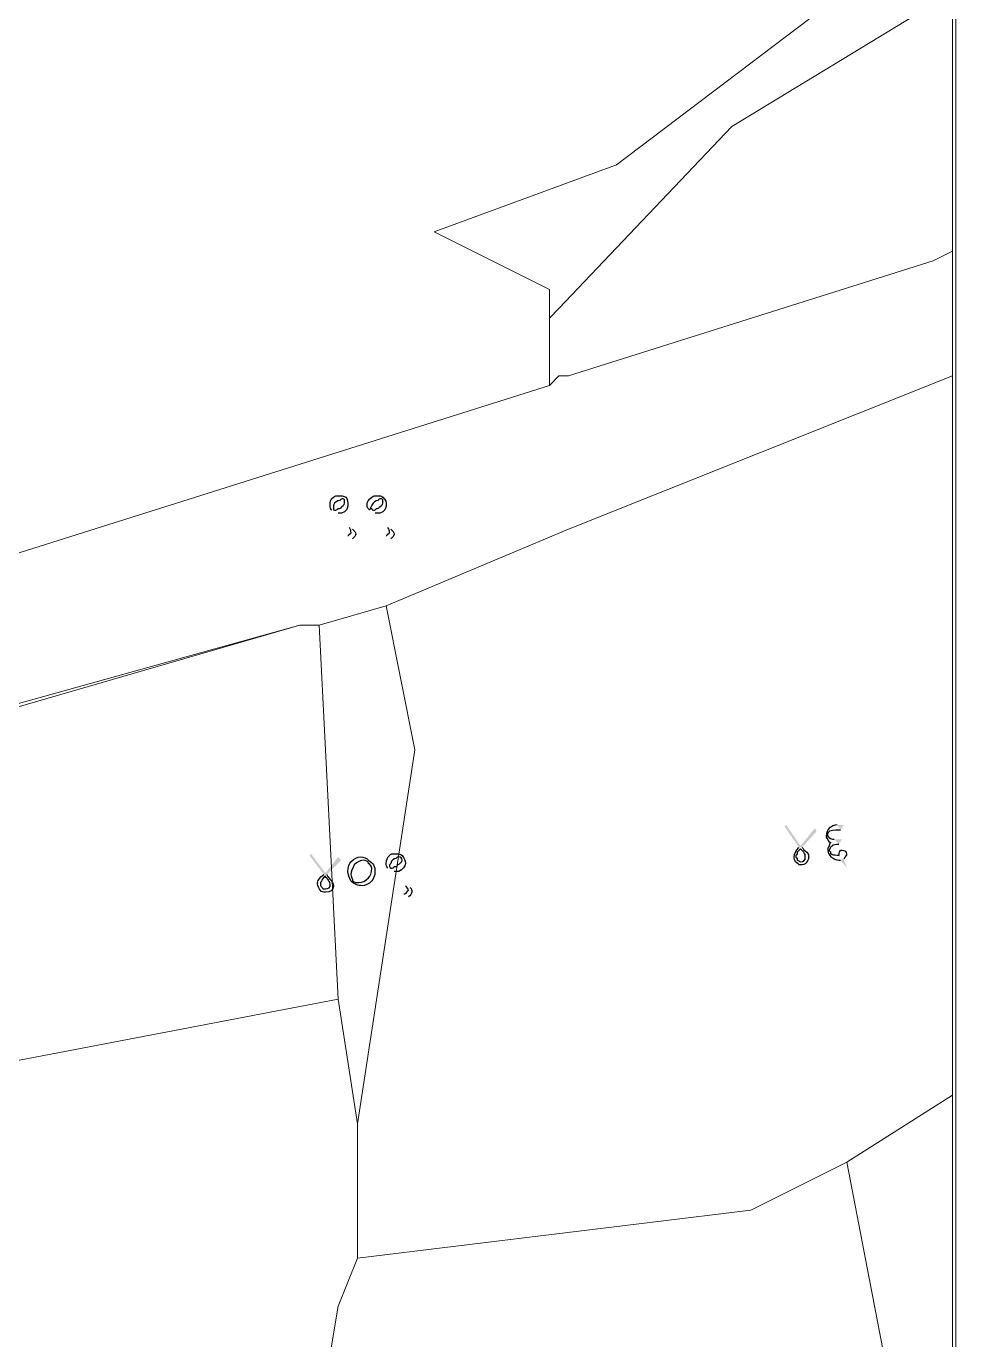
# Model space of a CAD drawing. Header units: inches. Extents: x -9985691 to 3643, y -3270716 to 4788.
# Drawn here: x -4980417 to -4979933, y -3258918 to -3258233 of the extents above; entities that cross this region are included whole.
import ezdxf

# ---------------------------------------------------------------- set-up
doc = ezdxf.new("R2010")
doc.units = ezdxf.units.IN
doc.header["$LTSCALE"] = 2
doc.header["$MEASUREMENT"] = 0
doc.layers.add('PDF_Geometry', color=7, linetype='CONTINUOUS')
doc.layers.add('PDF_Solid Fills', color=7, linetype='CONTINUOUS')

msp = doc.modelspace()

# ---------------------------------------------------------------- hatches: boundary and pattern name
at = {"layer": 'PDF_Solid Fills', "transparency": 33554559}
h = msp.add_hatch(color=256, dxfattribs=at)
h.paths.add_polyline_path([(-4980014.43, -3258661.31), (-4980021.93, -3258650.48), (-4980021.1, -3258649.65), (-4980013.6, -3258660.48), (-4980006.1, -3258651.31), (-4980005.27, -3258652.98), (-4980012.77, -3258661.31)], flags=0)
h.paths.add_polyline_path([(-4979992.77, -3258652.15), (-4979991.1, -3258649.65), (-4979994.43, -3258649.65)], flags=0)
h.paths.add_polyline_path([(-4979992.77, -3258667.98), (-4979989.43, -3258672.15), (-4979989.43, -3258672.15), (-4979991.1, -3258667.15)], flags=0)
h.paths.add_polyline_path([(-4979993.6, -3258659.65), (-4979991.93, -3258657.15), (-4979996.1, -3258657.15)], flags=0)
h = msp.add_hatch(color=256, dxfattribs=at)
h.paths.add_polyline_path([(-4980014.43, -3258661.31), (-4980021.93, -3258650.48), (-4980021.1, -3258649.65), (-4980013.6, -3258660.48), (-4980006.1, -3258651.31), (-4980005.27, -3258652.98), (-4980012.77, -3258661.31)], flags=0)
h.paths.add_polyline_path([(-4979992.77, -3258652.15), (-4979991.1, -3258649.65), (-4979994.43, -3258649.65)], flags=0)
h.paths.add_polyline_path([(-4979992.77, -3258667.98), (-4979989.43, -3258672.15), (-4979989.43, -3258672.15), (-4979991.1, -3258667.15)], flags=0)
h.paths.add_polyline_path([(-4979993.6, -3258659.65), (-4979991.93, -3258657.15), (-4979996.1, -3258657.15)], flags=0)
h = msp.add_hatch(color=256, dxfattribs=at)
h.paths.add_polyline_path([(-4980261.93, -3258675.48), (-4980269.43, -3258665.48), (-4980268.6, -3258664.65), (-4980261.1, -3258674.65), (-4980254.43, -3258666.31), (-4980252.77, -3258667.98), (-4980260.27, -3258675.48)], flags=0)
h.paths.add_polyline_path([(-4980225.27, -3258673.81), (-4980216.93, -3258682.15)], flags=0)
h.paths.add_polyline_path([(-4980217.77, -3258687.15), (-4980220.27, -3258685.48)], flags=0)
h.paths.add_polyline_path([(-4980219.43, -3258681.31), (-4980228.6, -3258672.15)], flags=0)
h = msp.add_hatch(color=256, dxfattribs=at)
h.paths.add_polyline_path([(-4980261.93, -3258675.48), (-4980269.43, -3258665.48), (-4980268.6, -3258664.65), (-4980261.1, -3258674.65), (-4980254.43, -3258666.31), (-4980252.77, -3258667.98), (-4980260.27, -3258675.48)], flags=0)
h.paths.add_polyline_path([(-4980225.27, -3258673.81), (-4980216.93, -3258682.15)], flags=0)
h.paths.add_polyline_path([(-4980217.77, -3258687.15), (-4980220.27, -3258685.48)], flags=0)
h.paths.add_polyline_path([(-4980219.43, -3258681.31), (-4980228.6, -3258672.15)], flags=0)

# ---------------------------------------------------------------- linework, layer by layer
at = {"layer": 'PDF_Geometry', "lineweight": 13}
msp.add_lwpolyline([(-4983670.26, -3257525.48), (-4979932.76, -3257525.48), (-4979932.76, -3261197.15), (-4983670.26, -3261197.15)], close=True, dxfattribs=at)
at = {"layer": 'PDF_Geometry', "lineweight": 9}
for points in [[(-4980139.43, -3258380.48), (-4980144.43, -3258385.48), (-4980144.43, -3258370.48), (-4980204.43, -3258340.48), (-4980109.43, -3258305.48), (-4979964.43, -3258195.48), (-4979934.43, -3258070.48), (-4979934.43, -3258215.48), (-4980049.43, -3258285.48)], [(-4980139.43, -3258380.48), (-4980144.43, -3258385.48), (-4980144.43, -3258370.48), (-4980204.43, -3258340.48), (-4980109.43, -3258305.48), (-4979964.43, -3258195.48), (-4979934.43, -3258070.48), (-4979934.43, -3258215.48), (-4980049.43, -3258285.48)], [(-4979934.43, -3258350.48), (-4979944.43, -3258355.48), (-4980134.43, -3258415.48), (-4980139.43, -3258415.48), (-4980144.43, -3258420.48), (-4980144.43, -3258385.48), (-4980139.43, -3258380.48), (-4980049.43, -3258285.48), (-4979934.43, -3258215.48)], [(-4979934.43, -3258350.48), (-4979944.43, -3258355.48), (-4980134.43, -3258415.48), (-4980139.43, -3258415.48), (-4980144.43, -3258420.48), (-4980144.43, -3258385.48), (-4980139.43, -3258380.48), (-4980049.43, -3258285.48), (-4979934.43, -3258215.48)], [(-4979934.43, -3258415.48), (-4980134.43, -3258495.48), (-4980229.43, -3258535.48), (-4980264.43, -3258545.48), (-4980274.43, -3258545.48), (-4980464.43, -3258600.48), (-4980474.43, -3258525.48), (-4980429.43, -3258510.48), (-4980144.43, -3258420.48), (-4980139.43, -3258415.48), (-4980134.43, -3258415.48), (-4979944.43, -3258355.48), (-4979934.43, -3258350.48)], [(-4979934.43, -3258415.48), (-4980134.43, -3258495.48), (-4980229.43, -3258535.48), (-4980264.43, -3258545.48), (-4980274.43, -3258545.48), (-4980464.43, -3258600.48), (-4980474.43, -3258525.48), (-4980429.43, -3258510.48), (-4980144.43, -3258420.48), (-4980139.43, -3258415.48), (-4980134.43, -3258415.48), (-4979944.43, -3258355.48), (-4979934.43, -3258350.48)], [(-4979934.43, -3258790.48), (-4979989.43, -3258825.48), (-4980039.43, -3258850.48), (-4980244.43, -3258875.48), (-4980244.43, -3258805.48), (-4980214.43, -3258610.48), (-4980229.43, -3258535.48), (-4980134.43, -3258495.48), (-4979934.43, -3258415.48)], [(-4979934.43, -3258790.48), (-4979989.43, -3258825.48), (-4980039.43, -3258850.48), (-4980244.43, -3258875.48), (-4980244.43, -3258805.48), (-4980214.43, -3258610.48), (-4980229.43, -3258535.48), (-4980134.43, -3258495.48), (-4979934.43, -3258415.48)], [(-4979934.43, -3258790.48), (-4979989.43, -3258825.48), (-4980039.43, -3258850.48), (-4980244.43, -3258875.48), (-4980244.43, -3258805.48), (-4980214.43, -3258610.48), (-4980229.43, -3258535.48), (-4980134.43, -3258495.48), (-4979934.43, -3258415.48)], [(-4979934.43, -3258790.48), (-4979989.43, -3258825.48), (-4980039.43, -3258850.48), (-4980244.43, -3258875.48), (-4980244.43, -3258805.48), (-4980214.43, -3258610.48), (-4980229.43, -3258535.48), (-4980134.43, -3258495.48), (-4979934.43, -3258415.48)], [(-4980254.43, -3258740.48), (-4980264.43, -3258545.48), (-4980229.43, -3258535.48), (-4980214.43, -3258610.48), (-4980244.43, -3258805.48)], [(-4980254.43, -3258740.48), (-4980264.43, -3258545.48), (-4980229.43, -3258535.48), (-4980214.43, -3258610.48), (-4980244.43, -3258805.48)], [(-4980254.43, -3258740.48), (-4980264.43, -3258545.48), (-4980229.43, -3258535.48), (-4980214.43, -3258610.48), (-4980244.43, -3258805.48)], [(-4980254.43, -3258740.48), (-4980264.43, -3258545.48), (-4980229.43, -3258535.48), (-4980214.43, -3258610.48), (-4980244.43, -3258805.48)], [(-4980744.43, -3258670.48), (-4980579.43, -3258630.48), (-4980274.43, -3258545.48), (-4980264.43, -3258545.48), (-4980254.43, -3258740.48), (-4980724.43, -3258830.48)], [(-4980744.43, -3258670.48), (-4980579.43, -3258630.48), (-4980274.43, -3258545.48), (-4980264.43, -3258545.48), (-4980254.43, -3258740.48), (-4980724.43, -3258830.48)], [(-4980744.43, -3258670.48), (-4980579.43, -3258630.48), (-4980274.43, -3258545.48), (-4980264.43, -3258545.48), (-4980254.43, -3258740.48), (-4980724.43, -3258830.48)], [(-4980744.43, -3258670.48), (-4980579.43, -3258630.48), (-4980274.43, -3258545.48), (-4980264.43, -3258545.48), (-4980254.43, -3258740.48), (-4980724.43, -3258830.48)], [(-4980244.43, -3258875.48), (-4980254.43, -3258900.48), (-4980259.43, -3258930.48), (-4980439.43, -3259025.48), (-4980429.43, -3259060.48), (-4980554.43, -3259145.48), (-4980669.43, -3259165.48), (-4980724.43, -3258830.48), (-4980254.43, -3258740.48), (-4980244.43, -3258805.48)], [(-4980244.43, -3258875.48), (-4980254.43, -3258900.48), (-4980259.43, -3258930.48), (-4980439.43, -3259025.48), (-4980429.43, -3259060.48), (-4980554.43, -3259145.48), (-4980669.43, -3259165.48), (-4980724.43, -3258830.48), (-4980254.43, -3258740.48), (-4980244.43, -3258805.48)], [(-4980244.43, -3258875.48), (-4980254.43, -3258900.48), (-4980259.43, -3258930.48), (-4980439.43, -3259025.48), (-4980429.43, -3259060.48), (-4980554.43, -3259145.48), (-4980669.43, -3259165.48), (-4980724.43, -3258830.48), (-4980254.43, -3258740.48), (-4980244.43, -3258805.48)], [(-4980244.43, -3258875.48), (-4980254.43, -3258900.48), (-4980259.43, -3258930.48), (-4980439.43, -3259025.48), (-4980429.43, -3259060.48), (-4980554.43, -3259145.48), (-4980669.43, -3259165.48), (-4980724.43, -3258830.48), (-4980254.43, -3258740.48), (-4980244.43, -3258805.48)], [(-4979989.43, -3258825.48), (-4979934.43, -3258790.48), (-4979934.43, -3258995.48), (-4979964.43, -3258955.48)], [(-4979989.43, -3258825.48), (-4979934.43, -3258790.48), (-4979934.43, -3258995.48), (-4979964.43, -3258955.48)], [(-4979989.43, -3258825.48), (-4979934.43, -3258790.48), (-4979934.43, -3258995.48), (-4979964.43, -3258955.48)], [(-4979989.43, -3258825.48), (-4979934.43, -3258790.48), (-4979934.43, -3258995.48), (-4979964.43, -3258955.48)], [(-4980259.43, -3258930.48), (-4980254.43, -3258900.48), (-4980244.43, -3258875.48), (-4980039.43, -3258850.48), (-4979989.43, -3258825.48), (-4979964.43, -3258955.48), (-4979934.43, -3258995.48), (-4979934.43, -3259110.48), (-4980324.43, -3259070.48)], [(-4980259.43, -3258930.48), (-4980254.43, -3258900.48), (-4980244.43, -3258875.48), (-4980039.43, -3258850.48), (-4979989.43, -3258825.48), (-4979964.43, -3258955.48), (-4979934.43, -3258995.48), (-4979934.43, -3259110.48), (-4980324.43, -3259070.48)], [(-4980259.43, -3258930.48), (-4980254.43, -3258900.48), (-4980244.43, -3258875.48), (-4980039.43, -3258850.48), (-4979989.43, -3258825.48), (-4979964.43, -3258955.48), (-4979934.43, -3258995.48), (-4979934.43, -3259110.48), (-4980324.43, -3259070.48)], [(-4980259.43, -3258930.48), (-4980254.43, -3258900.48), (-4980244.43, -3258875.48), (-4980039.43, -3258850.48), (-4979989.43, -3258825.48), (-4979964.43, -3258955.48), (-4979934.43, -3258995.48), (-4979934.43, -3259110.48), (-4980324.43, -3259070.48)]]:
    msp.add_lwpolyline(points, close=True, dxfattribs=at)
for points in [[(-4980514.43, -3258140.48), (-4980499.43, -3258310.48), (-4980494.43, -3258315.48), (-4980449.43, -3258395.48), (-4980429.43, -3258510.48), (-4980144.43, -3258420.48), (-4980144.43, -3258370.48), (-4980204.43, -3258340.48), (-4980109.43, -3258305.48), (-4979964.43, -3258195.48)], [(-4979964.43, -3258195.48), (-4980109.43, -3258305.48), (-4980204.43, -3258340.48), (-4980144.43, -3258370.48), (-4980144.43, -3258420.48), (-4980429.43, -3258510.48), (-4980449.43, -3258395.48), (-4980494.43, -3258315.48), (-4980499.43, -3258310.48), (-4980514.43, -3258140.48)]]:
    msp.add_lwpolyline(points, dxfattribs=at)
at = {"layer": 'PDF_Geometry', "lineweight": 25}
for points in [[(-4980258.6, -3258482.98), (-4980258.6, -3258481.31), (-4980258.6, -3258479.65), (-4980256.93, -3258478.81)], [(-4980257.76, -3258485.48), (-4980258.6, -3258485.48), (-4980258.6, -3258483.81), (-4980258.6, -3258482.98)], [(-4980256.93, -3258478.81), (-4980256.1, -3258477.98), (-4980255.26, -3258477.98), (-4980254.43, -3258477.98)], [(-4980253.6, -3258480.48), (-4980255.26, -3258480.48), (-4980256.1, -3258481.31), (-4980256.93, -3258482.98)], [(-4980256.93, -3258482.98), (-4980256.93, -3258483.81), (-4980256.93, -3258483.81), (-4980256.93, -3258484.65)], [(-4980254.43, -3258477.98), (-4980252.76, -3258477.98), (-4980251.93, -3258477.98), (-4980250.26, -3258478.81)], [(-4980251.93, -3258479.65), (-4980252.76, -3258479.65), (-4980252.76, -3258479.65), (-4980253.6, -3258480.48)], [(-4980252.76, -3258483.81), (-4980251.1, -3258482.98), (-4980251.1, -3258482.15), (-4980251.1, -3258481.31)], [(-4980249.43, -3258482.98), (-4980249.43, -3258484.65), (-4980250.26, -3258486.31), (-4980252.76, -3258487.15)], [(-4980251.1, -3258481.31), (-4980251.1, -3258480.48), (-4980251.1, -3258479.65), (-4980251.93, -3258479.65)], [(-4980250.26, -3258478.81), (-4980249.43, -3258480.48), (-4980249.43, -3258481.31), (-4980249.43, -3258482.98)], [(-4980239.43, -3258482.98), (-4980239.43, -3258481.31), (-4980238.6, -3258479.65), (-4980236.93, -3258478.81)], [(-4980237.76, -3258485.48), (-4980238.6, -3258485.48), (-4980239.43, -3258483.81), (-4980239.43, -3258482.98)], [(-4980236.93, -3258482.98), (-4980236.93, -3258483.81), (-4980237.76, -3258483.81), (-4980237.76, -3258484.65)], [(-4980236.93, -3258478.81), (-4980236.1, -3258477.98), (-4980235.26, -3258477.98), (-4980234.43, -3258477.98)], [(-4980233.6, -3258480.48), (-4980235.26, -3258480.48), (-4980236.1, -3258481.31), (-4980236.93, -3258482.98)], [(-4980234.43, -3258477.98), (-4980232.76, -3258477.98), (-4980231.93, -3258477.98), (-4980231.1, -3258478.81)], [(-4980231.93, -3258479.65), (-4980232.76, -3258479.65), (-4980233.6, -3258479.65), (-4980233.6, -3258480.48)], [(-4980232.76, -3258483.81), (-4980231.1, -3258482.98), (-4980231.1, -3258482.15), (-4980231.1, -3258481.31)], [(-4980229.43, -3258482.98), (-4980229.43, -3258484.65), (-4980230.26, -3258486.31), (-4980232.76, -3258487.15)], [(-4980231.1, -3258481.31), (-4980231.1, -3258480.48), (-4980231.1, -3258479.65), (-4980231.93, -3258479.65)], [(-4980231.1, -3258478.81), (-4980229.43, -3258480.48), (-4980229.43, -3258481.31), (-4980229.43, -3258482.98)], [(-4980256.93, -3258484.65), (-4980256.93, -3258485.48), (-4980256.93, -3258485.48), (-4980256.1, -3258485.48)], [(-4980256.1, -3258485.48), (-4980255.26, -3258485.48), (-4980255.26, -3258485.48), (-4980254.43, -3258484.65)], [(-4980254.43, -3258484.65), (-4980253.6, -3258484.65), (-4980252.76, -3258484.65), (-4980252.76, -3258483.81)], [(-4980252.76, -3258487.15), (-4980253.6, -3258487.15), (-4980254.43, -3258487.15), (-4980254.43, -3258487.15)], [(-4980237.76, -3258484.65), (-4980237.76, -3258484.65), (-4980237.76, -3258484.65), (-4980236.93, -3258484.65)], [(-4980236.93, -3258484.65), (-4980236.93, -3258485.48), (-4980236.93, -3258485.48), (-4980236.1, -3258485.48)], [(-4980236.1, -3258485.48), (-4980235.26, -3258485.48), (-4980235.26, -3258485.48), (-4980234.43, -3258484.65)], [(-4980232.76, -3258487.15), (-4980233.6, -3258487.15), (-4980234.43, -3258487.15), (-4980235.26, -3258487.15)], [(-4980234.43, -3258484.65), (-4980233.6, -3258484.65), (-4980233.6, -3258484.65), (-4980232.76, -3258483.81)], [(-4980247.76, -3258497.15), (-4980247.76, -3258496.31), (-4980247.76, -3258495.48), (-4980248.6, -3258494.65)], [(-4980246.93, -3258495.48), (-4980246.1, -3258496.31), (-4980245.26, -3258497.15), (-4980245.26, -3258497.98)], [(-4980227.76, -3258497.15), (-4980227.76, -3258496.31), (-4980227.76, -3258495.48), (-4980228.6, -3258494.65)], [(-4980226.93, -3258495.48), (-4980226.1, -3258496.31), (-4980225.26, -3258497.15), (-4980225.26, -3258497.98)], [(-4980249.43, -3258498.81), (-4980249.43, -3258498.81), (-4980248.6, -3258498.81), (-4980248.6, -3258497.98)], [(-4980248.6, -3258497.98), (-4980247.76, -3258497.98), (-4980247.76, -3258497.15), (-4980247.76, -3258497.15)], [(-4980245.26, -3258497.98), (-4980245.26, -3258498.81), (-4980246.1, -3258499.65), (-4980246.93, -3258500.48)], [(-4980229.43, -3258498.81), (-4980229.43, -3258498.81), (-4980228.6, -3258498.81), (-4980228.6, -3258497.98)], [(-4980228.6, -3258497.98), (-4980227.76, -3258497.98), (-4980227.76, -3258497.15), (-4980227.76, -3258497.15)], [(-4980225.26, -3258497.98), (-4980225.26, -3258498.81), (-4980226.1, -3258499.65), (-4980226.93, -3258500.48)], [(-4979998.6, -3258651.31), (-4979999.43, -3258652.15), (-4980000.27, -3258653.81), (-4980000.27, -3258655.48)], [(-4979998.6, -3258651.31), (-4979999.43, -3258652.15), (-4980000.27, -3258653.81), (-4980000.27, -3258655.48)], [(-4979999.43, -3258654.65), (-4979999.43, -3258652.98), (-4979997.77, -3258652.15), (-4979995.27, -3258652.15)], [(-4979999.43, -3258654.65), (-4979999.43, -3258652.98), (-4979997.77, -3258652.15), (-4979995.27, -3258652.15)], [(-4979994.43, -3258649.65), (-4979996.1, -3258649.65), (-4979997.77, -3258650.48), (-4979998.6, -3258651.31)], [(-4979994.43, -3258649.65), (-4979996.1, -3258649.65), (-4979997.77, -3258650.48), (-4979998.6, -3258651.31)], [(-4979995.27, -3258652.15), (-4979995.27, -3258652.15), (-4979994.43, -3258652.15), (-4979994.43, -3258652.15)], [(-4979995.27, -3258652.15), (-4979995.27, -3258652.15), (-4979994.43, -3258652.15), (-4979994.43, -3258652.15)], [(-4979994.43, -3258652.15), (-4979993.6, -3258652.15), (-4979992.77, -3258652.15), (-4979992.77, -3258652.15)], [(-4979994.43, -3258652.15), (-4979993.6, -3258652.15), (-4979992.77, -3258652.15), (-4979992.77, -3258652.15)], [(-4980000.27, -3258655.48), (-4980000.27, -3258655.48), (-4980000.27, -3258656.31), (-4979999.43, -3258657.15)], [(-4980000.27, -3258655.48), (-4980000.27, -3258655.48), (-4980000.27, -3258656.31), (-4979999.43, -3258657.15)], [(-4979998.6, -3258656.31), (-4979998.6, -3258656.31), (-4979999.43, -3258655.48), (-4979999.43, -3258654.65)], [(-4979998.6, -3258656.31), (-4979998.6, -3258656.31), (-4979999.43, -3258655.48), (-4979999.43, -3258654.65)], [(-4979999.43, -3258657.15), (-4979999.43, -3258657.98), (-4979998.6, -3258658.81), (-4979997.77, -3258658.81)], [(-4979999.43, -3258657.15), (-4979999.43, -3258657.98), (-4979998.6, -3258658.81), (-4979997.77, -3258658.81)], [(-4979998.6, -3258660.48), (-4979999.43, -3258661.31), (-4979999.43, -3258662.15), (-4979999.43, -3258662.98)], [(-4979998.6, -3258660.48), (-4979999.43, -3258661.31), (-4979999.43, -3258662.15), (-4979999.43, -3258662.98)], [(-4979996.1, -3258657.15), (-4979996.93, -3258657.15), (-4979997.77, -3258657.15), (-4979998.6, -3258656.31)], [(-4979996.1, -3258657.15), (-4979996.93, -3258657.15), (-4979997.77, -3258657.15), (-4979998.6, -3258656.31)], [(-4979997.77, -3258658.81), (-4979998.6, -3258659.65), (-4979998.6, -3258659.65), (-4979998.6, -3258660.48)], [(-4979997.77, -3258658.81), (-4979998.6, -3258659.65), (-4979998.6, -3258659.65), (-4979998.6, -3258660.48)], [(-4979998.6, -3258662.98), (-4979997.77, -3258661.31), (-4979997.77, -3258660.48), (-4979996.93, -3258660.48)], [(-4979998.6, -3258662.98), (-4979997.77, -3258661.31), (-4979997.77, -3258660.48), (-4979996.93, -3258660.48)], [(-4979996.93, -3258660.48), (-4979996.93, -3258659.65), (-4979995.27, -3258659.65), (-4979993.6, -3258659.65)], [(-4979996.93, -3258660.48), (-4979996.93, -3258659.65), (-4979995.27, -3258659.65), (-4979993.6, -3258659.65)], [(-4980247.77, -3258668.81), (-4980246.1, -3258667.15), (-4980244.43, -3258666.31), (-4980242.77, -3258666.31)], [(-4980247.77, -3258668.81), (-4980246.1, -3258667.15), (-4980244.43, -3258666.31), (-4980242.77, -3258666.31)], [(-4980241.1, -3258667.98), (-4980242.77, -3258667.98), (-4980244.43, -3258668.81), (-4980246.1, -3258670.48)], [(-4980241.1, -3258667.98), (-4980242.77, -3258667.98), (-4980244.43, -3258668.81), (-4980246.1, -3258670.48)], [(-4980242.77, -3258666.31), (-4980241.1, -3258666.31), (-4980239.43, -3258667.15), (-4980238.6, -3258667.98)], [(-4980242.77, -3258666.31), (-4980241.1, -3258666.31), (-4980239.43, -3258667.15), (-4980238.6, -3258667.98)], [(-4980238.6, -3258669.65), (-4980238.6, -3258668.81), (-4980240.27, -3258667.98), (-4980241.1, -3258667.98)], [(-4980238.6, -3258669.65), (-4980238.6, -3258668.81), (-4980240.27, -3258667.98), (-4980241.1, -3258667.98)], [(-4980238.6, -3258667.98), (-4980237.77, -3258668.81), (-4980236.1, -3258669.65), (-4980236.1, -3258670.48)], [(-4980238.6, -3258667.98), (-4980237.77, -3258668.81), (-4980236.1, -3258669.65), (-4980236.1, -3258670.48)], [(-4980229.43, -3258669.65), (-4980229.43, -3258667.98), (-4980228.6, -3258666.31), (-4980227.77, -3258665.48)], [(-4980229.43, -3258669.65), (-4980229.43, -3258667.98), (-4980228.6, -3258666.31), (-4980227.77, -3258665.48)], [(-4980227.77, -3258665.48), (-4980226.93, -3258664.65), (-4980226.1, -3258664.65), (-4980224.43, -3258664.65)], [(-4980227.77, -3258665.48), (-4980226.93, -3258664.65), (-4980226.1, -3258664.65), (-4980224.43, -3258664.65)], [(-4980224.43, -3258667.15), (-4980225.27, -3258667.15), (-4980226.93, -3258667.98), (-4980226.93, -3258669.65)], [(-4980224.43, -3258667.15), (-4980225.27, -3258667.15), (-4980226.93, -3258667.98), (-4980226.93, -3258669.65)], [(-4980224.43, -3258664.65), (-4980223.6, -3258664.65), (-4980221.93, -3258664.65), (-4980221.1, -3258665.48)], [(-4980224.43, -3258664.65), (-4980223.6, -3258664.65), (-4980221.93, -3258664.65), (-4980221.1, -3258665.48)], [(-4980222.77, -3258666.31), (-4980223.6, -3258666.31), (-4980223.6, -3258666.31), (-4980224.43, -3258667.15)], [(-4980222.77, -3258666.31), (-4980223.6, -3258666.31), (-4980223.6, -3258666.31), (-4980224.43, -3258667.15)], [(-4980223.6, -3258670.48), (-4980221.93, -3258669.65), (-4980221.1, -3258668.81), (-4980221.1, -3258667.98)], [(-4980223.6, -3258670.48), (-4980221.93, -3258669.65), (-4980221.1, -3258668.81), (-4980221.1, -3258667.98)], [(-4980221.1, -3258667.98), (-4980221.1, -3258667.15), (-4980221.93, -3258666.31), (-4980222.77, -3258666.31)], [(-4980221.1, -3258667.98), (-4980221.1, -3258667.15), (-4980221.93, -3258666.31), (-4980222.77, -3258666.31)], [(-4980221.1, -3258665.48), (-4980220.27, -3258667.15), (-4980219.43, -3258667.98), (-4980219.43, -3258669.65)], [(-4980221.1, -3258665.48), (-4980220.27, -3258667.15), (-4980219.43, -3258667.98), (-4980219.43, -3258669.65)], [(-4980016.93, -3258666.31), (-4980016.93, -3258664.65), (-4980016.1, -3258662.98), (-4980014.43, -3258661.31)], [(-4980016.93, -3258666.31), (-4980016.93, -3258664.65), (-4980016.1, -3258662.98), (-4980014.43, -3258661.31)], [(-4980016.1, -3258668.81), (-4980016.93, -3258667.98), (-4980016.93, -3258667.15), (-4980016.93, -3258666.31)], [(-4980016.1, -3258668.81), (-4980016.93, -3258667.98), (-4980016.93, -3258667.15), (-4980016.93, -3258666.31)], [(-4980015.27, -3258664.65), (-4980016.1, -3258665.48), (-4980016.1, -3258665.48), (-4980016.1, -3258666.31)], [(-4980015.27, -3258664.65), (-4980016.1, -3258665.48), (-4980016.1, -3258665.48), (-4980016.1, -3258666.31)], [(-4980016.1, -3258666.31), (-4980016.1, -3258666.31), (-4980015.27, -3258667.15), (-4980015.27, -3258667.98)], [(-4980016.1, -3258666.31), (-4980016.1, -3258666.31), (-4980015.27, -3258667.15), (-4980015.27, -3258667.98)], [(-4980013.6, -3258662.15), (-4980013.6, -3258662.15), (-4980014.43, -3258662.98), (-4980015.27, -3258663.81)], [(-4980013.6, -3258662.15), (-4980013.6, -3258662.15), (-4980014.43, -3258662.98), (-4980015.27, -3258663.81)], [(-4980015.27, -3258663.81), (-4980015.27, -3258663.81), (-4980015.27, -3258663.81), (-4980015.27, -3258664.65)], [(-4980015.27, -3258663.81), (-4980015.27, -3258663.81), (-4980015.27, -3258663.81), (-4980015.27, -3258664.65)], [(-4980015.27, -3258667.98), (-4980014.43, -3258667.98), (-4980014.43, -3258668.81), (-4980013.6, -3258668.81)], [(-4980015.27, -3258667.98), (-4980014.43, -3258667.98), (-4980014.43, -3258668.81), (-4980013.6, -3258668.81)], [(-4980012.77, -3258662.98), (-4980012.77, -3258662.98), (-4980013.6, -3258662.15), (-4980013.6, -3258662.15)], [(-4980012.77, -3258662.98), (-4980012.77, -3258662.98), (-4980013.6, -3258662.15), (-4980013.6, -3258662.15)], [(-4980013.6, -3258668.81), (-4980011.93, -3258668.81), (-4980011.1, -3258667.98), (-4980011.1, -3258666.31)], [(-4980009.43, -3258666.31), (-4980009.43, -3258668.81), (-4980011.1, -3258670.48), (-4980013.6, -3258670.48)], [(-4980013.6, -3258668.81), (-4980011.93, -3258668.81), (-4980011.1, -3258667.98), (-4980011.1, -3258666.31)], [(-4980009.43, -3258666.31), (-4980009.43, -3258668.81), (-4980011.1, -3258670.48), (-4980013.6, -3258670.48)], [(-4980012.77, -3258661.31), (-4980011.93, -3258662.15), (-4980011.93, -3258662.98), (-4980010.27, -3258663.81)], [(-4980012.77, -3258661.31), (-4980011.93, -3258662.15), (-4980011.93, -3258662.98), (-4980010.27, -3258663.81)], [(-4980011.93, -3258663.81), (-4980011.93, -3258663.81), (-4980011.93, -3258663.81), (-4980012.77, -3258662.98)], [(-4980011.93, -3258663.81), (-4980011.93, -3258663.81), (-4980011.93, -3258663.81), (-4980012.77, -3258662.98)], [(-4980011.1, -3258665.48), (-4980011.1, -3258665.48), (-4980011.1, -3258664.65), (-4980011.93, -3258663.81)], [(-4980011.1, -3258665.48), (-4980011.1, -3258665.48), (-4980011.1, -3258664.65), (-4980011.93, -3258663.81)], [(-4980011.1, -3258666.31), (-4980011.1, -3258666.31), (-4980011.1, -3258666.31), (-4980011.1, -3258665.48)], [(-4980011.1, -3258666.31), (-4980011.1, -3258666.31), (-4980011.1, -3258666.31), (-4980011.1, -3258665.48)], [(-4980010.27, -3258663.81), (-4980009.43, -3258664.65), (-4980009.43, -3258665.48), (-4980009.43, -3258666.31)], [(-4980010.27, -3258663.81), (-4980009.43, -3258664.65), (-4980009.43, -3258665.48), (-4980009.43, -3258666.31)], [(-4979999.43, -3258662.98), (-4979999.43, -3258663.81), (-4979998.6, -3258665.48), (-4979997.77, -3258666.31)], [(-4979999.43, -3258662.98), (-4979999.43, -3258663.81), (-4979998.6, -3258665.48), (-4979997.77, -3258666.31)], [(-4979997.77, -3258663.81), (-4979998.6, -3258662.98), (-4979998.6, -3258662.98), (-4979998.6, -3258662.98)], [(-4979997.77, -3258663.81), (-4979998.6, -3258662.98), (-4979998.6, -3258662.98), (-4979998.6, -3258662.98)], [(-4979997.77, -3258664.65), (-4979997.77, -3258664.65), (-4979997.77, -3258663.81), (-4979997.77, -3258663.81)], [(-4979997.77, -3258664.65), (-4979997.77, -3258664.65), (-4979997.77, -3258663.81), (-4979997.77, -3258663.81)], [(-4979994.43, -3258665.48), (-4979996.1, -3258665.48), (-4979996.93, -3258665.48), (-4979997.77, -3258664.65)], [(-4979994.43, -3258665.48), (-4979996.1, -3258665.48), (-4979996.93, -3258665.48), (-4979997.77, -3258664.65)], [(-4979997.77, -3258666.31), (-4979996.1, -3258667.15), (-4979995.27, -3258667.98), (-4979993.6, -3258667.98)], [(-4979997.77, -3258666.31), (-4979996.1, -3258667.15), (-4979995.27, -3258667.98), (-4979993.6, -3258667.98)], [(-4979993.6, -3258665.48), (-4979993.6, -3258665.48), (-4979993.6, -3258665.48), (-4979994.43, -3258665.48)], [(-4979993.6, -3258665.48), (-4979993.6, -3258665.48), (-4979993.6, -3258665.48), (-4979994.43, -3258665.48)], [(-4979991.93, -3258662.98), (-4979992.77, -3258662.98), (-4979993.6, -3258662.98), (-4979993.6, -3258664.65)], [(-4979991.93, -3258662.98), (-4979992.77, -3258662.98), (-4979993.6, -3258662.98), (-4979993.6, -3258664.65)], [(-4979993.6, -3258664.65), (-4979993.6, -3258664.65), (-4979993.6, -3258665.48), (-4979993.6, -3258665.48)], [(-4979993.6, -3258664.65), (-4979993.6, -3258664.65), (-4979993.6, -3258665.48), (-4979993.6, -3258665.48)], [(-4979993.6, -3258667.98), (-4979992.77, -3258667.98), (-4979992.77, -3258667.98), (-4979992.77, -3258667.98)], [(-4979993.6, -3258667.98), (-4979992.77, -3258667.98), (-4979992.77, -3258667.98), (-4979992.77, -3258667.98)], [(-4979989.43, -3258664.65), (-4979989.43, -3258663.81), (-4979990.27, -3258662.98), (-4979991.93, -3258662.98)], [(-4979989.43, -3258664.65), (-4979989.43, -3258663.81), (-4979990.27, -3258662.98), (-4979991.93, -3258662.98)], [(-4979991.1, -3258667.15), (-4979991.1, -3258667.15), (-4979990.27, -3258667.15), (-4979990.27, -3258666.31)], [(-4979991.1, -3258667.15), (-4979991.1, -3258667.15), (-4979990.27, -3258667.15), (-4979990.27, -3258666.31)], [(-4979990.27, -3258666.31), (-4979990.27, -3258666.31), (-4979989.43, -3258665.48), (-4979989.43, -3258664.65)], [(-4979990.27, -3258666.31), (-4979990.27, -3258666.31), (-4979989.43, -3258665.48), (-4979989.43, -3258664.65)], [(-4980249.43, -3258673.81), (-4980249.43, -3258671.31), (-4980248.6, -3258669.65), (-4980247.77, -3258668.81)], [(-4980249.43, -3258673.81), (-4980249.43, -3258671.31), (-4980248.6, -3258669.65), (-4980247.77, -3258668.81)], [(-4980247.77, -3258678.81), (-4980248.6, -3258677.15), (-4980249.43, -3258675.48), (-4980249.43, -3258673.81)], [(-4980247.77, -3258678.81), (-4980248.6, -3258677.15), (-4980249.43, -3258675.48), (-4980249.43, -3258673.81)], [(-4980246.1, -3258670.48), (-4980246.93, -3258672.15), (-4980247.77, -3258673.81), (-4980247.77, -3258675.48)], [(-4980246.1, -3258670.48), (-4980246.93, -3258672.15), (-4980247.77, -3258673.81), (-4980247.77, -3258675.48)], [(-4980236.93, -3258672.15), (-4980236.93, -3258671.31), (-4980237.77, -3258670.48), (-4980238.6, -3258669.65)], [(-4980236.93, -3258672.15), (-4980236.93, -3258671.31), (-4980237.77, -3258670.48), (-4980238.6, -3258669.65)], [(-4980238.6, -3258677.15), (-4980237.77, -3258676.31), (-4980236.93, -3258674.65), (-4980236.93, -3258672.15)], [(-4980238.6, -3258677.15), (-4980237.77, -3258676.31), (-4980236.93, -3258674.65), (-4980236.93, -3258672.15)], [(-4980235.27, -3258673.81), (-4980235.27, -3258676.31), (-4980236.1, -3258677.98), (-4980236.93, -3258678.81)], [(-4980235.27, -3258673.81), (-4980235.27, -3258676.31), (-4980236.1, -3258677.98), (-4980236.93, -3258678.81)], [(-4980236.1, -3258670.48), (-4980235.27, -3258671.31), (-4980235.27, -3258672.98), (-4980235.27, -3258673.81)], [(-4980236.1, -3258670.48), (-4980235.27, -3258671.31), (-4980235.27, -3258672.98), (-4980235.27, -3258673.81)], [(-4980228.6, -3258672.15), (-4980229.43, -3258671.31), (-4980229.43, -3258670.48), (-4980229.43, -3258669.65)], [(-4980228.6, -3258672.15), (-4980229.43, -3258671.31), (-4980229.43, -3258670.48), (-4980229.43, -3258669.65)], [(-4980226.93, -3258669.65), (-4980227.77, -3258670.48), (-4980227.77, -3258670.48), (-4980227.77, -3258671.31)], [(-4980226.93, -3258669.65), (-4980227.77, -3258670.48), (-4980227.77, -3258670.48), (-4980227.77, -3258671.31)], [(-4980227.77, -3258671.31), (-4980227.77, -3258672.15), (-4980226.93, -3258672.15), (-4980226.93, -3258672.15)], [(-4980227.77, -3258671.31), (-4980227.77, -3258672.15), (-4980226.93, -3258672.15), (-4980226.93, -3258672.15)], [(-4980226.93, -3258672.15), (-4980226.1, -3258672.15), (-4980225.27, -3258672.15), (-4980225.27, -3258671.31)], [(-4980226.93, -3258672.15), (-4980226.1, -3258672.15), (-4980225.27, -3258672.15), (-4980225.27, -3258671.31)], [(-4980225.27, -3258671.31), (-4980224.43, -3258671.31), (-4980223.6, -3258671.31), (-4980223.6, -3258670.48)], [(-4980225.27, -3258671.31), (-4980224.43, -3258671.31), (-4980223.6, -3258671.31), (-4980223.6, -3258670.48)], [(-4980222.77, -3258673.81), (-4980223.6, -3258673.81), (-4980224.43, -3258673.81), (-4980225.27, -3258673.81)], [(-4980222.77, -3258673.81), (-4980223.6, -3258673.81), (-4980224.43, -3258673.81), (-4980225.27, -3258673.81)], [(-4980219.43, -3258669.65), (-4980219.43, -3258671.31), (-4980221.1, -3258672.98), (-4980222.77, -3258673.81)], [(-4980219.43, -3258669.65), (-4980219.43, -3258671.31), (-4980221.1, -3258672.98), (-4980222.77, -3258673.81)], [(-4980013.6, -3258670.48), (-4980014.43, -3258670.48), (-4980015.27, -3258669.65), (-4980016.1, -3258668.81)], [(-4980013.6, -3258670.48), (-4980014.43, -3258670.48), (-4980015.27, -3258669.65), (-4980016.1, -3258668.81)], [(-4980265.27, -3258680.48), (-4980265.27, -3258678.81), (-4980264.43, -3258677.15), (-4980261.93, -3258675.48)], [(-4980265.27, -3258680.48), (-4980265.27, -3258678.81), (-4980264.43, -3258677.15), (-4980261.93, -3258675.48)], [(-4980263.6, -3258683.81), (-4980264.43, -3258682.98), (-4980265.27, -3258681.31), (-4980265.27, -3258680.48)], [(-4980263.6, -3258683.81), (-4980264.43, -3258682.98), (-4980265.27, -3258681.31), (-4980265.27, -3258680.48)], [(-4980262.77, -3258677.98), (-4980262.77, -3258677.98), (-4980262.77, -3258678.81), (-4980263.6, -3258679.65)], [(-4980262.77, -3258677.98), (-4980262.77, -3258677.98), (-4980262.77, -3258678.81), (-4980263.6, -3258679.65)], [(-4980263.6, -3258679.65), (-4980263.6, -3258679.65), (-4980263.6, -3258679.65), (-4980263.6, -3258680.48)], [(-4980263.6, -3258679.65), (-4980263.6, -3258679.65), (-4980263.6, -3258679.65), (-4980263.6, -3258680.48)], [(-4980263.6, -3258680.48), (-4980263.6, -3258681.31), (-4980263.6, -3258681.31), (-4980262.77, -3258682.15)], [(-4980263.6, -3258680.48), (-4980263.6, -3258681.31), (-4980263.6, -3258681.31), (-4980262.77, -3258682.15)], [(-4980261.1, -3258676.31), (-4980261.93, -3258676.31), (-4980261.93, -3258677.15), (-4980262.77, -3258677.98)], [(-4980261.1, -3258676.31), (-4980261.93, -3258676.31), (-4980261.93, -3258677.15), (-4980262.77, -3258677.98)], [(-4980260.27, -3258677.15), (-4980261.1, -3258677.15), (-4980261.1, -3258677.15), (-4980261.1, -3258676.31)], [(-4980260.27, -3258677.15), (-4980261.1, -3258677.15), (-4980261.1, -3258677.15), (-4980261.1, -3258676.31)], [(-4980261.1, -3258682.98), (-4980259.43, -3258682.98), (-4980258.6, -3258682.15), (-4980258.6, -3258681.31)], [(-4980256.93, -3258681.31), (-4980256.93, -3258683.81), (-4980258.6, -3258684.65), (-4980261.1, -3258684.65)], [(-4980261.1, -3258682.98), (-4980259.43, -3258682.98), (-4980258.6, -3258682.15), (-4980258.6, -3258681.31)], [(-4980256.93, -3258681.31), (-4980256.93, -3258683.81), (-4980258.6, -3258684.65), (-4980261.1, -3258684.65)], [(-4980260.27, -3258675.48), (-4980260.27, -3258676.31), (-4980259.43, -3258677.15), (-4980258.6, -3258677.98)], [(-4980260.27, -3258675.48), (-4980260.27, -3258676.31), (-4980259.43, -3258677.15), (-4980258.6, -3258677.98)], [(-4980259.43, -3258678.81), (-4980259.43, -3258677.98), (-4980260.27, -3258677.98), (-4980260.27, -3258677.15)], [(-4980259.43, -3258678.81), (-4980259.43, -3258677.98), (-4980260.27, -3258677.98), (-4980260.27, -3258677.15)], [(-4980258.6, -3258680.48), (-4980258.6, -3258679.65), (-4980259.43, -3258678.81), (-4980259.43, -3258678.81)], [(-4980258.6, -3258680.48), (-4980258.6, -3258679.65), (-4980259.43, -3258678.81), (-4980259.43, -3258678.81)], [(-4980258.6, -3258677.98), (-4980257.77, -3258678.81), (-4980256.93, -3258680.48), (-4980256.93, -3258681.31)], [(-4980258.6, -3258677.98), (-4980257.77, -3258678.81), (-4980256.93, -3258680.48), (-4980256.93, -3258681.31)], [(-4980258.6, -3258681.31), (-4980258.6, -3258680.48), (-4980258.6, -3258680.48), (-4980258.6, -3258680.48)], [(-4980258.6, -3258681.31), (-4980258.6, -3258680.48), (-4980258.6, -3258680.48), (-4980258.6, -3258680.48)], [(-4980247.77, -3258675.48), (-4980247.77, -3258676.31), (-4980246.93, -3258677.98), (-4980246.93, -3258678.81)], [(-4980247.77, -3258675.48), (-4980247.77, -3258676.31), (-4980246.93, -3258677.98), (-4980246.93, -3258678.81)], [(-4980241.93, -3258681.31), (-4980244.43, -3258681.31), (-4980246.1, -3258680.48), (-4980247.77, -3258678.81)], [(-4980241.93, -3258681.31), (-4980244.43, -3258681.31), (-4980246.1, -3258680.48), (-4980247.77, -3258678.81)], [(-4980246.93, -3258678.81), (-4980246.1, -3258679.65), (-4980244.43, -3258679.65), (-4980243.6, -3258679.65)], [(-4980246.93, -3258678.81), (-4980246.1, -3258679.65), (-4980244.43, -3258679.65), (-4980243.6, -3258679.65)], [(-4980243.6, -3258679.65), (-4980241.93, -3258679.65), (-4980240.27, -3258678.81), (-4980238.6, -3258677.15)], [(-4980243.6, -3258679.65), (-4980241.93, -3258679.65), (-4980240.27, -3258678.81), (-4980238.6, -3258677.15)], [(-4980236.93, -3258678.81), (-4980238.6, -3258680.48), (-4980240.27, -3258681.31), (-4980241.93, -3258681.31)], [(-4980236.93, -3258678.81), (-4980238.6, -3258680.48), (-4980240.27, -3258681.31), (-4980241.93, -3258681.31)], [(-4980217.77, -3258683.81), (-4980217.77, -3258682.98), (-4980218.6, -3258682.15), (-4980219.43, -3258681.31)], [(-4980217.77, -3258683.81), (-4980217.77, -3258682.98), (-4980218.6, -3258682.15), (-4980219.43, -3258681.31)], [(-4980261.1, -3258684.65), (-4980261.93, -3258684.65), (-4980263.6, -3258684.65), (-4980263.6, -3258683.81)], [(-4980261.1, -3258684.65), (-4980261.93, -3258684.65), (-4980263.6, -3258684.65), (-4980263.6, -3258683.81)], [(-4980262.77, -3258682.15), (-4980262.77, -3258682.98), (-4980261.93, -3258682.98), (-4980261.1, -3258682.98)], [(-4980262.77, -3258682.15), (-4980262.77, -3258682.98), (-4980261.93, -3258682.98), (-4980261.1, -3258682.98)], [(-4980220.27, -3258685.48), (-4980219.43, -3258685.48), (-4980219.43, -3258685.48), (-4980218.6, -3258684.65)], [(-4980220.27, -3258685.48), (-4980219.43, -3258685.48), (-4980219.43, -3258685.48), (-4980218.6, -3258684.65)], [(-4980218.6, -3258684.65), (-4980218.6, -3258683.81), (-4980217.77, -3258683.81), (-4980217.77, -3258683.81)], [(-4980218.6, -3258684.65), (-4980218.6, -3258683.81), (-4980217.77, -3258683.81), (-4980217.77, -3258683.81)], [(-4980216.1, -3258684.65), (-4980216.1, -3258685.48), (-4980216.93, -3258686.31), (-4980217.77, -3258687.15)], [(-4980216.1, -3258684.65), (-4980216.1, -3258685.48), (-4980216.93, -3258686.31), (-4980217.77, -3258687.15)], [(-4980216.93, -3258682.15), (-4980216.1, -3258682.98), (-4980216.1, -3258683.81), (-4980216.1, -3258684.65)], [(-4980216.93, -3258682.15), (-4980216.1, -3258682.98), (-4980216.1, -3258683.81), (-4980216.1, -3258684.65)]]:
    msp.add_open_spline(points, degree=3, dxfattribs=at)

doc.saveas('drawing.dxf')
